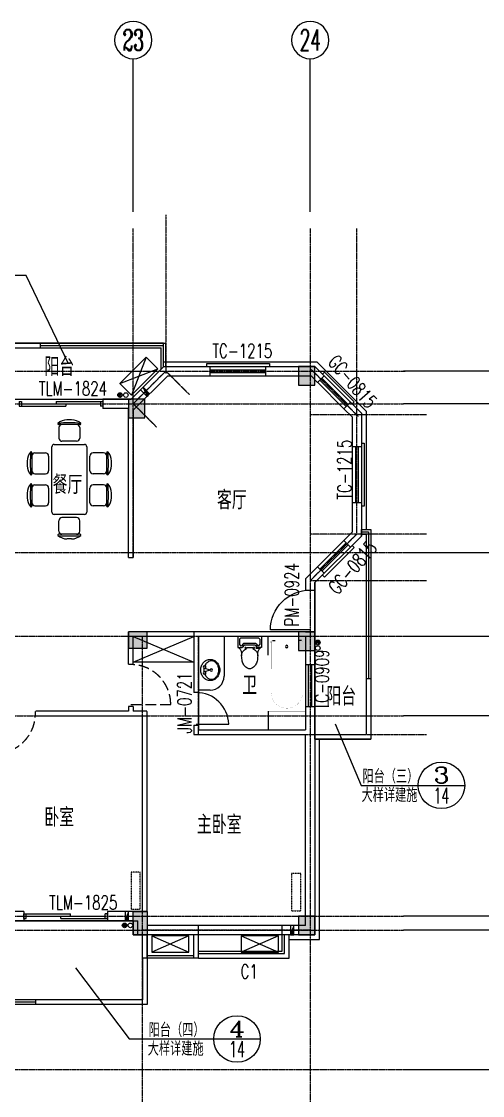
# Model space of a CAD drawing. Header units: metres. Extents: x 2526477 to 2678824, y -47546 to 32540.
# Drawn here: x 2575565 to 2585465, y -35135 to -12078 of the extents above; entities that cross this region are included whole.
import ezdxf
from ezdxf.enums import TextEntityAlignment as Align

# ---------------------------------------------------------------- set-up
doc = ezdxf.new("R2010")
doc.units = ezdxf.units.M
for name, pattern in [('DASH', [0.35, 0.25, -0.1]), ('DASH_50', [0.175, 0.125, -0.05]), ('DOTE', [2.42, 2, -0.2, 0.02, -0.2])]:
    doc.linetypes.add(name, pattern=pattern)
for name, color, linetype in [('AREA', 3, 'CONTINUOUS'), ('AXIS', 3, 'CONTINUOUS'), ('AXIS_TEXT', 7, 'CONTINUOUS'), ('BALCONY', 6, 'CONTINUOUS'), ('COLUMN', 7, 'CONTINUOUS'), ('COLUMN1', 2, 'CONTINUOUS'), ('DOTE', 1, 'DOTE'), ('GROUND', 5, 'CONTINUOUS'), ('LVTRY', 155, 'CONTINUOUS'), ('PAISHUI', 150, 'CONTINUOUS'), ('PUB_DIM', 3, 'CONTINUOUS'), ('PUB_TEXT', 7, 'CONTINUOUS'), ('TEXT', 7, 'CONTINUOUS'), ('WALL', 2, 'CONTINUOUS'), ('WINDOW', 4, 'CONTINUOUS'), ('WINDOW_TEXT', 6, 'CONTINUOUS'), ('XIANJIAO', 213, 'CONTINUOUS'), ('内隔墙', 8, 'DASH'), ('门窗名', 6, 'CONTINUOUS')]:
    doc.layers.add(name, color=color, linetype=linetype)
doc.layers.add('空调', color=5, linetype='CONTINUOUS', plot=False)
doc.styles.add('_HZTXT', font='txt.shx', dxfattribs={"width": 0.8, "bigfont": 'HZTXT.shx'})
doc.styles.add('COMP', font='COMPLEX', dxfattribs={"bigfont": 'hztxt'})
doc.styles.add('COMPLEX', font='COMPLEX')
doc.styles.add('DIM_FONT', font='simplex.shx', dxfattribs={"width": 0.8})
doc.styles.add('SIMPLEX', font='SIMPLEX.SHX')

# ---------------------------------------------------------------- blocks, each defined once
blk = doc.blocks.new('_DBLK')
blk.add_line((-0.45, 0), (-0.45, -0.95))
blk.add_arc((-0.45, 0), 0.95, 270, 0)
at = {"layer": 'WINDOW_TEXT', "style": 'SIMPLEX', "flags": 9}
blk.add_attdef('A', text='', height=1, dxfattribs=at).set_placement((0, 1.5), align=Align.MIDDLE)
blk = doc.blocks.new('M_A2ZXL')
blk.add_line((-0.472, 0), (-0.472, -1))
blk.add_arc((-0.5, 0), 1, 271.6231, 0)
blk = doc.blocks.new('U_A44WKN')
for p, q in [((-32, 102), (-92, 102)), ((-13, 178), (-38, 76)), ((38, 64), (-38, 64)), ((13, 178), (-13, 178)), ((38, 76), (13, 178)), ((92, 102), (32, 102))]:
    blk.add_line(p, q)
for centre in [(0, 229), (-63, 76), (64, 76)]:
    blk.add_circle(centre, 25.4)
for centre, radius, start, end in [((-47, 203), 181, 155.0149, 180), ((-24, 193), 207, 131.6335, 155.0149), ((-88, 229), 116, 151.0888, 180), ((-45, 205), 164, 126.8699, 151.0888), ((-10, 176), 229, 110.2132, 131.6335), ((-18, 169), 210, 107.2579, 126.8699), ((0, 150), 257, 90, 110.2132), ((0, 111), 270, 90, 107.2579), ((0, 150), 257, 69.7868, 90), ((0, 111), 270, 72.7421, 90), ((18, 169), 210, 53.1301, 72.7421), ((10, 176), 229, 48.3665, 69.7868), ((45, 205), 164, 28.9112, 53.1301), ((24, 193), 207, 24.9851, 48.3665), ((88, 229), 116, 0, 28.9112), ((47, 203), 181, 360, 24.9851), ((-47, 203), 181, 180, 204.9851), ((-24, 214), 207, 204.9851, 228.3665), ((-88, 229), 116, 180, 208.9112), ((-45, 252), 164, 208.9112, 233.1301), ((-10, 231), 229, 228.3665, 249.7868), ((-18, 288), 210, 233.1301, 236.0955), ((-92, 178), 76.2, 236.0955, 270), ((0, 257), 257, 249.7868, 270), ((0, 257), 257, 270, 290.2132), ((10, 231), 229, 290.2132, 311.6335), ((92, 178), 76.2, 270, 302.2598), ((45, 252), 164, 302.2598, 331.0888), ((24, 214), 207, 311.6335, 335.0149), ((88, 229), 116, 331.0888, 0), ((47, 203), 181, 335.0149, 0)]:
    blk.add_arc(centre, radius, start, end)
at = {"flags": 9}
for tag in ['XSIZE', 'YSIZE']:
    blk.add_attdef(tag, (0, 0), '', height=0.5, dxfattribs=at)
blk = doc.blocks.new('U_A48XUK')
at = {"color": 0, "linetype": 'ByBlock'}
for p, q in [((-69, 230), (-69, 255.901128)), ((69, 230), (69, 255.901128)), ((207, 253), (149.5, 253)), ((207, 230), (207, 253)), ((-253, 0), (-253, 230)), ((-253, 230), (-161, 230)), ((253, 0), (-253, 0)), ((-218.5, 172.5), (-195.5, 195.5)), ((-218.5, 57.5), (-218.5, 172.5)), ((-195.5, 34.5), (-218.5, 57.5)), ((-195.5, 195.5), (-175.29036, 195.5)), ((195.5, 34.5), (-195.5, 34.5)), ((-129.29036, 149.5), (-175.29036, 195.5)), ((-115, 184), (-161, 230)), ((129.29036, 149.5), (-129.29036, 149.5)), ((115, 184), (-115, 184)), ((-69, 230), (69, 230)), ((115, 184), (161, 230)), ((129.29036, 149.5), (175.29036, 195.5)), ((149.5, 230), (161, 230)), ((253, 230), (161, 230)), ((195.5, 195.5), (175.29036, 195.5)), ((195.5, 195.5), (218.5, 172.5)), ((218.5, 57.5), (195.5, 34.5)), ((218.5, 57.5), (218.5, 172.5)), ((253, 0), (253, 230))]:
    blk.add_line(p, q, dxfattribs=at)
blk.add_lwpolyline([(172.5, 414, 0.063415), (158.454751, 524.294821, 0.076468), (121.975923, 609.161463, 0.107136), (61.227495, 671.552735, 0.147373), (0, 690, 0.147373), (-61.227495, 671.552735, 0.107136), (-121.975923, 609.161463, 0.076468), (-158.454751, 524.294821, 0.063415), (-172.5, 414, 0.063415)], format="xyb", dxfattribs=at)
for centre in [(-92, 241.5), (92, 241.5)]:
    blk.add_circle(centre, 11.5, dxfattribs=at)
for centre, radius, start, end in [((-377.470595, 385.926476), 206.884172, 311.088993, 7.798917), ((0, 414), 172.5, 180, 246.421822), ((0, 414), 172.5, 293.578178, 0), ((149.5, 241.5), 11.5, 90, 270), ((377.470595, 385.926476), 206.884172, 172.201083, 228.911007)]:
    blk.add_arc(centre, radius, start, end, dxfattribs=at)
at = {"style": 'DIM_FONT', "width": 0.8, "flags": 9}
for tag in ['YSIZE', 'XSIZE']:
    blk.add_attdef(tag, (0, 0), '', height=0.5, dxfattribs=at)
blk = doc.blocks.new('M_E4')
for p, q in [((670, -80), (670, -137)), ((670, -86), (670, -97)), ((670, -663), (670, -614))]:
    blk.add_line(p, q)
at = {"const_width": 1.5}
for points in [[(-750, -750), (-750, 0)], [(-750, 0), (750, 0)], [(750, 0), (750, -750)], [(608, -56), (640, -56)], [(670, -90), (670, -656)], [(750, -750), (-750, -750)], [(670, -663), (670, -655)]]:
    blk.add_lwpolyline(points, dxfattribs=at)
for points in [[(-399, -56, 0.930688), (-388, -693, 0.930688)], [(670, -86, 0.414214), (640, -56, 0.414214)], [(670, -90, 0.041784), (670, -85, 0.412615)], [(640, -693, 0.414214), (670, -663, 0.414214)]]:
    blk.add_lwpolyline(points, format="xyb", dxfattribs=at)
at = {"const_width": 1.5, "flags": 128}
for points in [[(-399, -56), (608, -56)], [(-399, -694), (645, -692)]]:
    blk.add_lwpolyline(points, dxfattribs=at)
for radius in [25, 23]:
    blk.add_circle((550, -381), radius)
blk.add_arc((640, -663), 30, 270, 280.176)
at = {"width": 0.8, "flags": 9}
for tag in ['XSIZE', 'YSIZE']:
    blk.add_attdef(tag, (0, 0), '', height=0.5, dxfattribs=at)
blk = doc.blocks.new('_A0ASA')
at = {"linetype": 'Continuous'}
for p, q in [((-0.5, 0.028), (-0.472, 0.028)), ((-0.5, 0.028), (-0.5, -0.028)), ((-0.472, 0.028), (-0.472, -0.028)), ((-0.472, 0), (0.472, 0)), ((-0.058, 0.028), (-0.058, 0)), ((-0.058, 0.028), (0.5, 0.028)), ((0.058, 0), (0.058, -0.028)), ((0.472, 0.028), (0.472, -0.028)), ((0.5, 0.028), (0.5, -0.028)), ((-0.5, -0.028), (0.058, -0.028)), ((0.5, -0.028), (0.472, -0.028))]:
    blk.add_line(p, q, dxfattribs=at)
blk = doc.blocks.new('_WBLK')
for p, q in [((-0.5, 0.5), (0.5, 0.5)), ((0.5, 0.167), (-0.5, 0.167)), ((0.5, -0.167), (-0.5, -0.167)), ((-0.5, -0.5), (0.5, -0.5))]:
    blk.add_line(p, q)
at = {"layer": 'WINDOW_TEXT', "style": 'SIMPLEX', "flags": 9}
blk.add_attdef('A', text='', height=1, dxfattribs=at).set_placement((0, 1.5), align=Align.MIDDLE)
blk = doc.blocks.new('U_C15DRB')
at = {"linetype": 'Continuous'}
for p, q in [((0, 350), (800, 0)), ((800, 350), (0, 0))]:
    blk.add_line(p, q, dxfattribs=at)
blk.add_lwpolyline([(0, 0), (800, 0), (800, 350), (0, 350)], close=True, dxfattribs=at)
at = {"linetype": 'Continuous', "style": 'DIM_FONT', "width": 0.8, "flags": 9}
for tag in ['XSIZE', 'YSIZE']:
    blk.add_attdef(tag, (0, 0), '', height=0.5, dxfattribs=at)
blk = doc.blocks.new('U_A95JFC')
at = {"linetype": 'DASH_50'}
blk.add_lwpolyline([(200, 0), (0, 0), (0, 800), (200, 800)], close=True, dxfattribs=at)
at = {"style": 'DIM_FONT', "width": 0.8, "flags": 9}
for tag in ['XSIZE', 'YSIZE']:
    blk.add_attdef(tag, (0, 0), '', height=0.5, dxfattribs=at)
blk = doc.blocks.new('_AXISO')
blk.add_circle((0, 0), 0.5)
at = {"layer": 'AXIS_TEXT', "style": 'COMPLEX', "width": 1.041667}
blk.add_attdef('A', text='', height=0.56, dxfattribs=at).set_placement((-0.25, -0.28), (0.25, -0.28), align=Align.FIT)
blk = doc.blocks.new('U_A30VYQ')
for p, q in [((-273, 956), (-372, 956)), ((414, 956), (315, 956)), ((-92, 856), (-552, 856)), ((-547, 789), (-547, 564)), ((-97, 789), (-97, 564)), ((595, 856), (135, 856)), ((140, 789), (140, 564)), ((590, 789), (590, 564)), ((-165, 496), (-480, 496)), ((522, 496), (207, 496)), ((-1158, -178), (-1158, 282)), ((-1090, 277), (-865, 277)), ((-729, -273), (-729, 377)), ((-679, 427), (721, 427)), ((771, 377), (771, -273)), ((1133, 277), (908, 277)), ((1200, -178), (1200, 282)), ((-1258, 2), (-1258, 101)), ((-798, -106), (-798, 209)), ((840, -106), (840, 209)), ((1300, 2), (1300, 101)), ((-1090, -173), (-865, -173)), ((1133, -173), (908, -173)), ((721, -323), (-679, -323)), ((-547, -685), (-547, -460)), ((-480, -392), (-165, -392)), ((-97, -685), (-97, -460)), ((140, -685), (140, -460)), ((207, -392), (522, -392)), ((590, -685), (590, -460)), ((-552, -752), (-92, -752)), ((-372, -852), (-273, -852)), ((135, -752), (595, -752)), ((315, -852), (414, -852))]:
    blk.add_line(p, q)
for centre, radius, start, end in [((-362, 641), 316, 91.7651, 130.7265), ((-282, 641), 316, 49.2735, 88.2349), ((325, 641), 316, 91.7651, 130.7265), ((405, 641), 316, 49.2735, 88.2349), ((-561, 872), 10, 130.7265, 202.67), ((-552, 876), 20, 202.67, 270), ((-322, -1822), 2713, 84.8023, 95.1977), ((-480, 789), 67.5, 90, 180), ((-165, 789), 67.5, 0, 90), ((-92, 876), 20, 270, 337.33), ((-83, 872), 10, 337.33, 49.2735), ((126, 872), 10, 130.7265, 202.67), ((135, 876), 20, 202.67, 270), ((365, -1822), 2713, 84.8023, 95.1977), ((207, 789), 67.5, 90, 180), ((522, 789), 67.5, 0, 90), ((595, 876), 20, 270, 337.33), ((604, 872), 10, 337.33, 49.2735), ((-480, 564), 67.5, 180, 270), ((-165, 564), 67.5, 270, 0), ((207, 564), 67.5, 180, 270), ((522, 564), 67.5, 270, 0), ((-942, 92), 316, 139.2735, 178.2349), ((1520, 52), 2713, 174.8023, 185.1977), ((-1174, 291), 10, 67.33, 139.2735), ((-1178, 282), 20, 0, 67.33), ((-1090, 209), 67.5, 90, 180), ((-865, 209), 67.5, 0, 90), ((-679, 377), 50, 90, 180), ((721, 377), 50, 0, 90), ((908, 209), 67.5, 90, 180), ((1133, 209), 67.5, 0, 90), ((1220, 282), 20, 112.67, 180), ((1216, 291), 10, 40.7265, 112.67), ((-1478, 52), 2713, 354.8023, 5.1977), ((985, 92), 316, 1.7651, 40.7265), ((-942, 12), 316, 181.7651, 220.7265), ((985, 12), 316, 319.2735, 358.2349), ((-1174, -187), 10, 220.7265, 292.67), ((-1178, -178), 20, 292.67, 0), ((-1090, -106), 67.5, 180, 270), ((-865, -106), 67.5, 270, 0), ((908, -106), 67.5, 180, 270), ((1133, -106), 67.5, 270, 0), ((1220, -178), 20, 180, 247.33), ((1216, -187), 10, 247.33, 319.2735), ((-679, -273), 50, 180, 270), ((-480, -460), 67.5, 90, 180), ((-165, -460), 67.5, 0, 90), ((207, -460), 67.5, 90, 180), ((522, -460), 67.5, 0, 90), ((721, -273), 50, 270, 0), ((-480, -685), 67.5, 180, 270), ((-165, -685), 67.5, 270, 0), ((207, -685), 67.5, 180, 270), ((522, -685), 67.5, 270, 0), ((-552, -772), 20, 90, 157.33), ((-561, -769), 10, 157.33, 229.2735), ((-362, -537), 316, 229.2735, 268.2349), ((-322, 1925), 2713, 264.8023, 275.1977), ((-282, -537), 316, 271.7651, 310.7265), ((-92, -772), 20, 22.67, 90), ((-83, -769), 10, 310.7265, 22.67), ((135, -772), 20, 90, 157.33), ((126, -769), 10, 157.33, 229.2735), ((365, 1925), 2713, 264.8023, 275.1977), ((325, -537), 316, 229.2735, 268.2349), ((405, -537), 316, 271.7651, 310.7265), ((595, -772), 20, 22.67, 90), ((604, -769), 10, 310.7265, 22.67)]:
    blk.add_arc(centre, radius, start, end)
at = {"flags": 9}
for tag in ['XSIZE', 'YSIZE']:
    blk.add_attdef(tag, (0, 0), '', height=0.5, dxfattribs=at)
blk = doc.blocks.new('M_B6KVE')
for p, q in [((-0.5, 0.5), (0.5, 0.5)), ((-0.5, 0.15), (0.5, 0.15)), ((-0.5, -0.15), (0.5, -0.15)), ((-0.56, -0.506), (-0.56, -0.808)), ((0.564, -0.808), (0.564, -0.506)), ((-0.56, -0.808), (0.564, -0.808))]:
    blk.add_line(p, q)
blk = doc.blocks.new('_INDEX')
blk.add_line((-0.5, 0), (0.5, 0))
blk.add_circle((0, 0), 0.5)
at = {"style": 'COMP'}
for tag, width, p, p2 in [('1', 2.333333, (-0.17, 0.05), (0.17, 0.05)), ('-', 1.166667, (-0.17, -0.39), (0.17, -0.39))]:
    blk.add_attdef(tag, text='', height=0.34, dxfattribs=dict(at, width=width)).set_placement(p, p2, align=Align.FIT)

msp = doc.modelspace()

# ---------------------------------------------------------------- hatches: boundary and pattern name
at = {"layer": 'COLUMN'}
for points in [[(2581865, -19484), (2581515, -19484), (2581515, -19884), (2581865, -19884)], [(2578215, -20184), (2577865, -20184), (2577865, -20584), (2578215, -20584)], [(2577865, -25184), (2577865, -25534), (2578265, -25534), (2578265, -25184)], [(2581865, -25184), (2581515, -25184), (2581515, -25584), (2581865, -25584)], [(2577965, -31184), (2578265, -31184), (2578265, -31684), (2577965, -31684)], [(2581865, -31284), (2581515, -31284), (2581515, -31684), (2581865, -31684)]]:
    msp.add_hatch(color=256, dxfattribs=at).paths.add_polyline_path(points)
at = {"layer": 'PAISHUI'}
h = msp.add_hatch(dxfattribs=at)
h.set_pattern_fill('ANSI31', color=256, scale=200, angle=180, style=0)
h.set_pattern_definition([(225, (-478200.294, 429314.767), (17.67766953, -17.67766953), [])])
edge = h.paths.add_edge_path()
edge.add_arc((2577681, -20097), 50, 0, 360)
h = msp.add_hatch(dxfattribs=at)
h.set_pattern_fill('ANSI31', color=256, scale=200, angle=90, style=0)
h.set_pattern_definition([(135, (3031338.753, 3030475.166), (-17.67766953, -17.67766953), [])])
edge = h.paths.add_edge_path()
edge.add_arc((2581927, -25407), 50, 0, 360)
h = msp.add_hatch(dxfattribs=at)
h.set_pattern_fill('ANSI31', color=256, scale=200, angle=180, style=0)
h.set_pattern_definition([(225, (-478101.923, 417930.322), (17.67766953, -17.67766953), [])])
edge = h.paths.add_edge_path()
edge.add_arc((2577780, -31482), 50, 0, 360)
at = {"layer": '空调'}
for points in [[(2578176, -19932), (2578264, -20127), (2578317, -20074)], [(2577865, -31184), (2577790, -31384), (2577865, -31384)], [(2581415, -31484), (2581340, -31684), (2581415, -31684)]]:
    msp.add_hatch(color=256, dxfattribs=at).paths.add_polyline_path(points)

# ---------------------------------------------------------------- linework, layer by layer
at = {"layer": 'AREA'}
for points in [[(2574765, -18984), (2574765, -20184), (2577924, -20184), (2578615, -19493), (2578615, -18984)], [(2571565, -20184), (2577924, -20184), (2578615, -19493), (2578624, -19484), (2581865, -19484), (2582865, -20484), (2582865, -23125), (2581865, -24125), (2581865, -31684), (2577965, -31684), (2577965, -31384), (2571565, -31384)], [(2582865, -22984), (2583065, -22984), (2583065, -27484), (2581865, -27484), (2581865, -24125), (2582865, -23125)], [(2577965, -31384), (2577965, -31684), (2578265, -31684), (2578265, -33184), (2572565, -33184), (2572565, -31384)]]:
    msp.add_lwpolyline(points, close=True, dxfattribs=at)
msp.add_lwpolyline([(2560565, -28184), (2560665, -28184), (2560665, -25184), (2561565, -25184), (2561565, -19484), (2565065, -19484), (2565065, -20184), (2577924, -20184), (2578624, -19484), (2581865, -19484), (2582865, -20484), (2582865, -23125), (2581865, -24125), (2581865, -31684), (2577965, -31684), (2577965, -31384), (2564565, -31384), (2564565, -31684), (2560565, -31684)], dxfattribs=at)
at = {"layer": 'AXIS'}
for p, q in [((2577965, -16165), (2577965, -12878)), ((2581765, -16165), (2581765, -12878)), ((2587765, -19584), (2583765, -19584)), ((2587765, -20284), (2583765, -20284)), ((2587765, -23484), (2583765, -23484)), ((2587765, -25284), (2583765, -25284)), ((2587765, -26984), (2583765, -26984)), ((2587765, -31284), (2583765, -31284)), ((2587765, -31584), (2583765, -31584)), ((2587765, -34584), (2583765, -34584))]:
    msp.add_line(p, q, dxfattribs=at)
at = {"layer": 'BALCONY'}
for p, q in [((2574765, -18984), (2578665, -18984)), ((2574865, -19084), (2578565, -19084)), ((2575965, -18984), (2575965, -19084)), ((2575965, -19034), (2578615, -19034)), ((2578565, -19543), (2578565, -19084)), ((2578615, -19493), (2578615, -19034)), ((2578665, -19484), (2578665, -18984)), ((2582865, -22984), (2583065, -22984)), ((2582865, -23034), (2583015, -23034)), ((2583015, -23034), (2583015, -26184)), ((2583065, -22984), (2583065, -26184)), ((2582865, -23084), (2582965, -23084)), ((2582965, -23084), (2582965, -27384)), ((2582965, -26184), (2583065, -26184)), ((2583065, -26184), (2583065, -27484)), ((2581865, -27384), (2582965, -27384)), ((2581865, -27484), (2583065, -27484)), ((2578165, -32184), (2578165, -33084)), ((2578265, -32184), (2578265, -33184)), ((2578265, -33184), (2572565, -33184)), ((2575865, -33134), (2572615, -33134)), ((2578165, -33084), (2572665, -33084)), ((2575865, -33084), (2575865, -33184)), ((2578265, -33184), (2575865, -33184))]:
    msp.add_line(p, q, dxfattribs=at)
at = {"layer": 'COLUMN1'}
for points in [[(2581865, -19484), (2581515, -19484), (2581515, -19884), (2581865, -19884), (2581865, -19484)], [(2578215, -20184), (2577865, -20184), (2577865, -20584), (2578215, -20584), (2578215, -20184)], [(2577865, -25184), (2577865, -25534), (2578265, -25534), (2578265, -25184), (2577865, -25184)], [(2581865, -25184), (2581515, -25184), (2581515, -25584), (2581865, -25584), (2581865, -25184)], [(2577965, -31184), (2578265, -31184), (2578265, -31684), (2577965, -31684), (2577965, -31184)], [(2581865, -31284), (2581515, -31284), (2581515, -31684), (2581865, -31684), (2581865, -31284)]]:
    msp.add_lwpolyline(points, dxfattribs=at)
at = {"layer": 'DOTE'}
for p, q in [((2578665, -16226), (2578665, -19635)), ((2577965, -23584), (2577965, -16526)), ((2581765, -16526), (2581765, -36835)), ((2582765, -23084), (2582765, -16526)), ((2537865, -19584), (2583811, -19584)), ((2577965, -20284), (2578665, -19584)), ((2578665, -19584), (2579165, -20083)), ((2582795, -20555), (2581795, -19555)), ((2560765, -20284), (2583765, -20284)), ((2577965, -20284), (2578465, -20783)), ((2584265, -20525), (2581765, -20525)), ((2582765, -23084), (2581765, -24084)), ((2584265, -23084), (2581765, -23084)), ((2583765, -23484), (2560765, -23484)), ((2584265, -24084), (2581765, -24084)), ((2578165, -25284), (2564465, -25284)), ((2578165, -36835), (2578165, -25284)), ((2583765, -25284), (2578165, -25284)), ((2579365, -27384), (2579365, -25284)), ((2560765, -26984), (2583765, -26984)), ((2579365, -27384), (2584265, -27384)), ((2560765, -31284), (2583765, -31284)), ((2560765, -31584), (2583765, -31584)), ((2581765, -31584), (2578165, -31584)), ((2583765, -34584), (2537865, -34584))]:
    msp.add_line(p, q, dxfattribs=at)
at = {"layer": 'GROUND'}
for p, q in [((2575165, -20184), (2577315, -20184)), ((2581865, -24284), (2581865, -25184)), ((2579365, -26484), (2579365, -27184)), ((2577415, -31384), (2575615, -31384)), ((2581165, -31484), (2579365, -31484))]:
    msp.add_line(p, q, dxfattribs=at)
at = {"layer": 'LVTRY'}
for p, q in [((2577965, -25834), (2579265, -25284)), ((2577965, -25284), (2579265, -25834)), ((2579915, -25284), (2579915, -26134)), ((2580865, -25684), (2580865, -25284)), ((2579265, -25834), (2577965, -25834)), ((2579615, -26434), (2579365, -26434)), ((2580865, -26884), (2580865, -27284))]:
    msp.add_line(p, q, dxfattribs=at)
msp.add_arc((2579615, -26134), 300, 270, 0, dxfattribs=at)
at = {"layer": 'PAISHUI'}
for centre in [(2577681, -20097), (2577806, -20097), (2581927, -25407), (2581927, -25531), (2577780, -31482), (2577903, -31482)]:
    msp.add_circle(centre, 50, dxfattribs=at)
at = {"layer": 'PUB_DIM'}
for p, q in [((2575663, -17530), (2573067, -17530)), ((2576570, -19410), (2575663, -17530)), ((2582304, -27154), (2582857, -28477)), ((2582857, -28477), (2584267, -28477)), ((2576723, -32392), (2577880, -33922)), ((2577880, -33922), (2579693, -33922))]:
    msp.add_line(p, q, dxfattribs=at)
at = {"layer": 'WALL'}
for p, q in [((2578624, -19484), (2577924, -20184)), ((2578865, -19484), (2578865, -19484)), ((2579615, -19684), (2579615, -19484)), ((2580815, -19684), (2580815, -19484)), ((2582065, -19684), (2581865, -19484)), ((2578707, -19684), (2577965, -20425)), ((2578707, -19684), (2579615, -19684)), ((2578906, -19684), (2578907, -19684)), ((2580815, -19684), (2581783, -19684)), ((2581924, -19825), (2581783, -19684)), ((2581924, -19825), (2582065, -19684)), ((2577924, -20184), (2577315, -20184)), ((2577315, -20184), (2577315, -20384)), ((2582631, -20250), (2582490, -20391)), ((2582865, -20484), (2582631, -20250)), ((2577865, -20384), (2577315, -20384)), ((2582665, -20567), (2582490, -20391)), ((2582865, -20484), (2582865, -21205)), ((2582665, -20567), (2582665, -21205)), ((2582665, -21205), (2582865, -21205)), ((2582665, -22405), (2582665, -23042)), ((2582665, -22405), (2582865, -22405)), ((2582865, -22405), (2582865, -23125)), ((2582665, -23042), (2582490, -23218)), ((2582631, -23360), (2582490, -23218)), ((2582865, -23125), (2582631, -23360)), ((2581924, -23784), (2581665, -24042)), ((2582065, -23925), (2581865, -24125)), ((2582065, -23925), (2581924, -23784)), ((2581665, -24042), (2581665, -24284)), ((2581865, -24125), (2581865, -24284)), ((2581665, -24284), (2581865, -24284)), ((2581665, -25184), (2579265, -25184)), ((2579265, -25184), (2579265, -26484)), ((2579365, -25284), (2579365, -26484)), ((2581665, -25284), (2579365, -25284)), ((2581665, -25184), (2581665, -25184)), ((2581665, -25184), (2581865, -25184)), ((2581665, -25284), (2581665, -25884)), ((2581865, -25184), (2581865, -25884)), ((2581665, -25884), (2581865, -25884)), ((2579365, -26484), (2579265, -26484)), ((2581665, -26784), (2581665, -27284)), ((2581665, -26784), (2581865, -26784)), ((2581865, -26784), (2581865, -31684)), ((2579265, -27184), (2579365, -27184)), ((2579265, -27184), (2579265, -27384)), ((2579365, -27184), (2579365, -27284)), ((2579265, -27384), (2581665, -27384)), ((2579365, -27284), (2581665, -27284)), ((2581665, -31484), (2581665, -27384)), ((2575615, -31184), (2574865, -31184)), ((2575615, -31184), (2575615, -31384)), ((2578265, -31184), (2577415, -31184)), ((2577415, -31184), (2577415, -31384)), ((2578265, -31184), (2578265, -31484)), ((2577415, -31384), (2578065, -31384)), ((2578065, -31684), (2578065, -31384)), ((2579365, -31484), (2578265, -31484)), ((2579365, -32184), (2579365, -31484)), ((2581665, -31484), (2581165, -31484)), ((2581165, -31684), (2581165, -31484)), ((2578165, -31684), (2578065, -31684)), ((2578165, -32184), (2578165, -31684)), ((2579265, -31684), (2578265, -31684)), ((2578265, -32184), (2578265, -31684)), ((2579265, -32184), (2579265, -31684)), ((2581865, -31684), (2581165, -31684)), ((2578265, -32184), (2578165, -32184)), ((2579365, -32184), (2579265, -32184))]:
    msp.add_line(p, q, dxfattribs=at)
at = {"layer": 'WALL', "linetype": 'Continuous'}
for p, q in [((2578624, -19484), (2579615, -19484)), ((2580815, -19484), (2581865, -19484)), ((2574615, -31384), (2575615, -31384))]:
    msp.add_line(p, q, dxfattribs=at)
at = {"layer": 'WINDOW'}
for points in [[(2579365, -32084), (2581215, -32084), (2581215, -31684)], [(2579365, -32034), (2581165, -32034), (2581165, -31684)], [(2579365, -32184), (2581315, -32184), (2581315, -31684)]]:
    msp.add_lwpolyline(points, dxfattribs=at)
at = {"layer": 'XIANJIAO'}
for points in [[(2578624, -19384), (2581907, -19384), (2582965, -20442), (2582965, -22984)], [(2581315, -31784), (2581965, -31784), (2581965, -27484)]]:
    msp.add_lwpolyline(points, dxfattribs=at)
at = {"layer": '内隔墙'}
for p, q in [((2577865, -23584), (2577865, -20384)), ((2577965, -20425), (2577965, -23584)), ((2577865, -23584), (2577965, -23584)), ((2577865, -25884), (2577865, -25184)), ((2579265, -25184), (2577865, -25184)), ((2579265, -25284), (2577965, -25284)), ((2577965, -25884), (2577965, -25284)), ((2577965, -25884), (2577865, -25884)), ((2575865, -26984), (2575865, -26884)), ((2577865, -26884), (2575865, -26884)), ((2577965, -26784), (2577865, -26784)), ((2577865, -26784), (2577865, -26884)), ((2577965, -26784), (2577965, -26884)), ((2578265, -26884), (2577965, -26884)), ((2578265, -31184), (2578265, -26884)), ((2575865, -26984), (2578165, -26984)), ((2578165, -31184), (2578165, -26984))]:
    msp.add_line(p, q, dxfattribs=at)
at = {"layer": '空调'}
for p, q in [((2578180, -19936), (2578268, -20131)), ((2577865, -31184), (2577790, -31384)), ((2581415, -31484), (2581340, -31684)), ((2579265, -32134), (2578265, -32134)), ((2579265, -32184), (2578265, -32184))]:
    msp.add_line(p, q, dxfattribs=at)
for points in [[(2578123, -19985), (2578264, -20127), (2578317, -20074), (2578176, -19932)], [(2577790, -31184), (2577790, -31384), (2577865, -31384), (2577865, -31184)], [(2581340, -31484), (2581340, -31684), (2581415, -31684), (2581415, -31484)]]:
    msp.add_lwpolyline(points, close=True, dxfattribs=at)

# ---------------------------------------------------------------- block references
at = {"layer": 'AXIS'}
ref = msp.add_blockref('_AXISO', (2577965, -12478), dxfattribs=dict(at, xscale=-800, yscale=800, zscale=800, rotation=180))
ref.add_attrib('A', '23', dxfattribs={"layer": 'AXIS_TEXT', "height": 452.5, "style": 'COMPLEX', "width": 0.617647}).set_placement((2577739, -12704), (2578192, -12704), align=Align.FIT)
ref = msp.add_blockref('_AXISO', (2581765, -12478), dxfattribs=dict(at, xscale=-800, yscale=800, zscale=800, rotation=180))
ref.add_attrib('A', '24', dxfattribs={"layer": 'AXIS_TEXT', "height": 452.5, "style": 'COMPLEX', "width": 0.583333}).set_placement((2581539, -12704), (2581992, -12704), align=Align.FIT)
at = {"layer": 'LVTRY', "rotation": 90.0000000000031}
msp.add_blockref('U_A30VYQ', (2576644, -21930), dxfattribs=at)
at = {"layer": 'LVTRY', "xscale": -1}
for name, p, rotation in [('U_A48XUK', (2580465, -25284), 180.0000000000032), ('U_A44WKN', (2579415, -26001), 269.999999999997)]:
    msp.add_blockref(name, p, dxfattribs=dict(at, rotation=rotation))
at = {"layer": 'LVTRY', "xscale": -1.06667, "yscale": 1.06667, "zscale": 1.06667, "rotation": 270.0000000000031}
msp.add_blockref('M_E4', (2581665, -26084), dxfattribs=at)
at = {"layer": 'PUB_DIM'}
ref = msp.add_blockref('_INDEX', (2584583, -28477), dxfattribs=dict(at, xscale=1000, yscale=1000, zscale=1000))
ref.add_attrib('1', '3', dxfattribs={"layer": '0', "height": 340, "style": 'COMP', "width": 1.5}).set_placement((2584413, -28427), (2584753, -28427), align=Align.FIT)
ref.add_attrib('-', '14', dxfattribs={"layer": '0', "height": 340, "style": 'COMP', "width": 0.677419}).set_placement((2584413, -28867), (2584753, -28867), align=Align.FIT)
ref = msp.add_blockref('_INDEX', (2580193, -33922), dxfattribs=dict(at, xscale=1000, yscale=1000, zscale=1000))
ref.add_attrib('1', '4', dxfattribs={"layer": '0', "height": 340, "style": 'COMP', "width": 1.3125}).set_placement((2580023, -33872), (2580363, -33872), align=Align.FIT)
ref.add_attrib('-', '14', dxfattribs={"layer": '0', "height": 340, "style": 'COMP', "width": 0.677419}).set_placement((2580023, -34312), (2580363, -34312), align=Align.FIT)
at = {"layer": 'WINDOW', "xscale": 1200, "yscale": -199.9999999998254, "zscale": 1200}
msp.add_blockref('M_B6KVE', (2580215, -19584), dxfattribs=at)
at = {"layer": 'WINDOW'}
for name, p, xscale, yscale, zscale, rotation in [('M_B6KVE', (2582277, -20037), 800, -200.0000000000543, 800, 315), ('_A0ASA', (2576415, -20284), 1800, 1800, 1800, 359.9999999999968), ('M_B6KVE', (2582765, -21805), 1200, -199.9999999976717, 1200, 270), ('M_B6KVE', (2582277, -23572), 800, -200.0000000000543, 800, 225), ('_DBLK', (2581765, -24734), -900, 900, 900, 270), ('_WBLK', (2581765, -26334), 900, 200.0000000001455, 900, 270), ('M_A2ZXL', (2579315, -26834), 700, 700, 700, 89.99999999999689), ('_A0ASA', (2576515, -31284), -1800, 1800, 1800, 179.999999999997)]:
    msp.add_blockref(name, p, dxfattribs=dict(at, xscale=xscale, yscale=yscale, zscale=zscale, rotation=rotation))
at = {"layer": '内隔墙', "zscale": 900}
for p, xscale, yscale, rotation in [((2577915, -26334), 900, 900, 90), ((2575415, -26934), -900, -900, 179.999999999997)]:
    msp.add_blockref('_DBLK', p, dxfattribs=dict(at, xscale=xscale, yscale=yscale, rotation=rotation))
at = {"layer": '空调'}
for p, rotation in [((2577926, -20100), 45.21571569830505), ((2578361, -32059), 359.9999999996423), ((2580285, -32059), 359.9999999996423)]:
    msp.add_blockref('U_C15DRB', p, dxfattribs=dict(at, rotation=rotation))
at = {"layer": '空调', "xscale": -1}
for p, rotation in [((2578117, -31137), 4.78101e-11), ((2581365, -30371), 180.0000000000478)]:
    msp.add_blockref('U_A95JFC', p, dxfattribs=dict(at, rotation=rotation))

# ---------------------------------------------------------------- texts
at = {"layer": 'PUB_TEXT', "style": '_HZTXT', "width": 0.8}
for s, p in [('阳台（三）', (2582887, -28435)), ('大样详建施', (2582867, -28836)), ('阳台（四）', (2578296, -33879)), ('大样详建施', (2578276, -34281))]:
    msp.add_text(s, height=300, dxfattribs=at).set_placement(p)
at = {"layer": 'TEXT', "linetype": 'Continuous', "style": '_HZTXT', "width": 0.8}
for s, p in [('阳台', (2576059, -19692)), ('餐厅', (2576233, -22223)), ('客厅', (2579763, -22552)), ('卫', (2580305, -26530)), ('阳台', (2582111, -26766)), ('卧室', (2576056, -29365)), ('主卧室', (2579331, -29523))]:
    msp.add_text(s, height=400, dxfattribs=at).set_placement(p)
at = {"layer": '门窗名', "style": '_HZTXT', "width": 0.7}
for s, p in [('TC-1215', (2579663, -19301)), ('TLM-1824', (2575936, -20108)), ('TLM-1825', (2576157, -31139)), ('C1', (2580271, -32623))]:
    msp.add_text(s, height=300, dxfattribs=at).set_placement(p)
for s, rotation, p in [('GC-0815', 310.8312, (2582124, -19403)), ('TC-1215', 90, (2582650, -22343)), ('GC-0815', 49.1688, (2582351, -24402)), ('PM-0924', 90, (2581521, -25065)), ('TC-0909', 90, (2582168, -26848)), ('JM-0721', 90, (2579213, -27366))]:
    msp.add_text(s, height=300, rotation=rotation, dxfattribs=at).set_placement(p)

doc.saveas('drawing.dxf')
